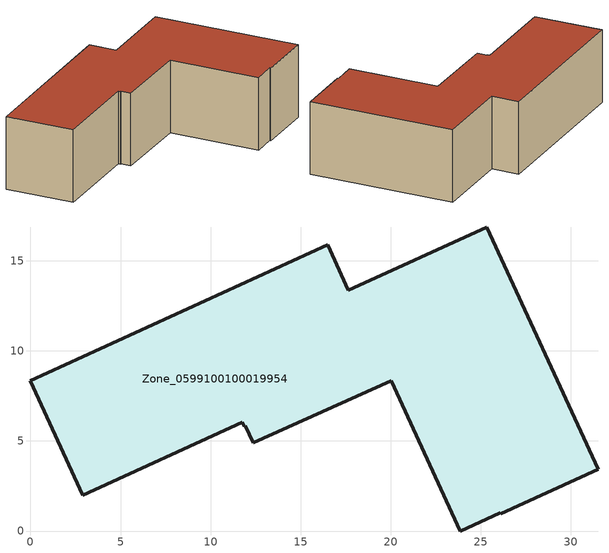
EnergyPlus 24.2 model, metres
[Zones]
Zone_0599100100019954
 floor ground (C_G): 17.66,13.36 25.34,16.88 31.51,3.42 26.11,0.95 26.07,1.01 23.86,0 20.04,8.34 12.37,4.9 11.93,5.85 11.87,5.82 11.77,6.03 2.91,1.98 0,8.34 16.5,15.89 z0
 wall outside (C_F): 2.91,1.98 11.77,6.03 11.87,5.82 11.93,5.85 12.37,4.9 20.04,8.34 23.86,0 26.07,1.01 26.11,0.95 31.51,3.42 25.34,16.88 17.66,13.36 16.5,15.89 0,8.34 2.91,1.98 z0:7.44
 roof outside (C_R): 31.51,3.42 25.34,16.88 17.66,13.36 16.5,15.89 0,8.34 2.91,1.98 11.77,6.03 11.87,5.82 11.93,5.85 12.37,4.9 20.04,8.34 23.86,0 26.07,1.01 26.11,0.95 z7.44
[BUILDING]
Pand.0599100100019954: North Axis=0; Terrain=City; Loads Convergence Tolerance Value=0.04; Temperature Convergence Tolerance Value=0.4; Solar Distribution=FullExterior; Maximum Number of Warmup Days=25; Minimum Number of Warmup Days=1
[Site:Location]
Rotterdam.The.Hague.AP_ZH_NLD Design_Conditions: Latitude=51.96; Longitude=4.45; Time Zone=1; Elevation=-4.5
[SITE:GROUNDTEMPERATURE:BUILDINGSURFACE]
18, 18, 18, 18, 18, 18, 18, 18, 18, 18, 18, 18
[MATERIAL] Thermal Absorptance=0.9; Solar Absorptance=0.7; Visible Absorptance=0.7
Name | Roughness | Thickness | Conductivity | Density | Specific Heat
G.D.2015-2018 | MediumSmooth | 0.15 | 0.0428571 | 540 | 1210
F.D.2015-2018 | Rough | 0.3 | 0.0666667 | 1920 | 840
R.D.2015-2018 | MediumRough | 0.2 | 0.0333333 | 1500 | 1000
[CONSTRUCTION]
C_G: G.D.2015-2018
C_F: F.D.2015-2018
C_R: R.D.2015-2018
[ZONE]
Zone_0599100100019954: Type=1; Multiplier=1; Ceiling Height=Autocalculate; Volume=Autocalculate; Floor Area=autocalculate; Part of Total Floor Area=Yes
[ZONEINFILTRATION:DESIGNFLOWRATE]
Infil_Zone_0599100100019954: Zone or ZoneList or Space or SpaceList=Zone_0599100100019954; Schedule=AlwaysOn; Design Flow Rate Calculation Method=Flow/Area; Flow Rate per Floor Area=0.0021; Constant Term Coefficient=1; Temperature Term Coefficient=0; Velocity Term Coefficient=0; Velocity Squared Term Coefficient=0
[HVACTEMPLATE:ZONE:IDEALLOADSAIRSYSTEM]
Zone_0599100100019954: Maximum Heating Supply Air Temperature=50; Minimum Cooling Supply Air Temperature=13; Maximum Heating Supply Air Humidity Ratio=0.0156; Minimum Cooling Supply Air Humidity Ratio=0.0077; Heating Limit=NoLimit; Cooling Limit=NoLimit; Dehumidification Control Type=ConstantSensibleHeatRatio; Cooling Sensible Heat Ratio=0.7; Dehumidification Setpoint=60; Humidification Control Type=None; Humidification Setpoint=30; Outdoor Air Method=None; Outdoor Air Flow Rate per Person=0.00944; Outdoor Air Flow Rate per Zone Floor Area=0; Outdoor Air Flow Rate per Zone=0; Demand Controlled Ventilation Type=None; Outdoor Air Economizer Type=NoEconomizer; Heat Recovery Type=None; Sensible Heat Recovery Effectiveness=0.7; Latent Heat Recovery Effectiveness=0.65
[ZONECONTROL:THERMOSTAT]
ThermostatControl_Zone_0599100100019954: Zone or ZoneList=Zone_0599100100019954; Control Type Schedule=DualSetpointControlType; Control 1=Thermostat_Zone_0599100100019954; Temperature Difference Between Cutout And Setpoint=0
[THERMOSTATSETPOINT:DUALSETPOINT]
Thermostat_Zone_0599100100019954: Heating Setpoint Temperature Schedule=HeatingSetpoint_Zone_0599100100019954; Cooling Setpoint Temperature Schedule=CoolingSetpoint_Zone_0599100100019954
[SCHEDULE:COMPACT]
HeatingSetpoint_Zone_0599100100019954: Through: 12/31, For: AllDays, Until: 24:00, 21
CoolingSetpoint_Zone_0599100100019954: Through: 12/31, For: AllDays, Until: 24:00, 24
DualSetpointControlType: Through: 12/31, For: AllDays, Until: 24:00, 4
AlwaysOn: Through: 12/31, For: AllDays, Until: 24:00, 1
